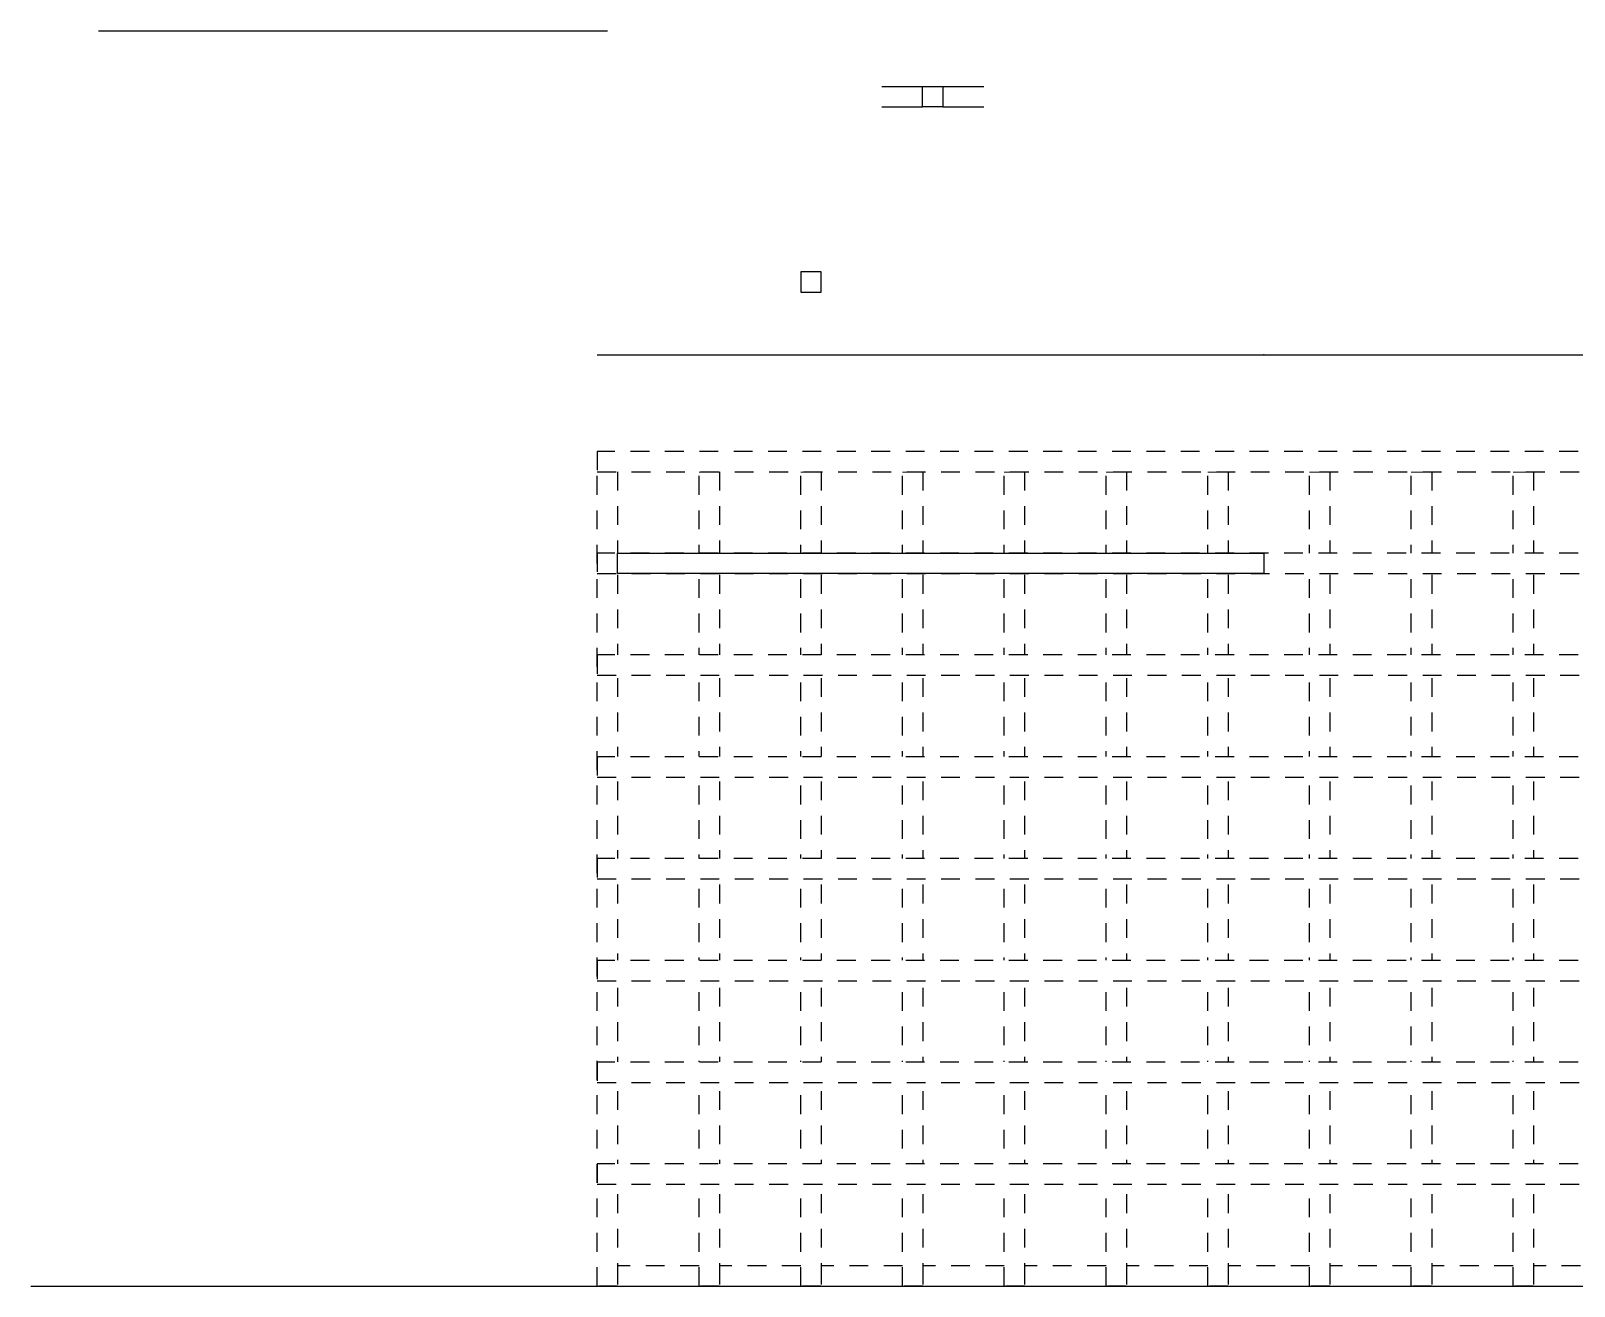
# Model space of a CAD drawing. Header units: millimetres. Extents: x -244126 to 368105, y -173968 to 259060.
# Drawn here: x 20020 to 23812, y 7497 to 10580 of the extents above; entities that cross this region are included whole.
import ezdxf

# ---------------------------------------------------------------- set-up
doc = ezdxf.new("R2010")
doc.units = ezdxf.units.MM
doc.header["$MEASUREMENT"] = 0
doc.linetypes.add('TA_HL_013.00000', pattern=[84.5, 46.15, -38.35])
doc.layers.add('000 - WIPEOUT', color=250, linetype='Continuous')
doc.layers.add('002 - STRUCTURAL STEEL', color=4, linetype='Continuous')

# ---------------------------------------------------------------- blocks, each defined once
blk = doc.blocks.new('*U673')
at = {"color": 0}
blk.add_wipeout([(-25, 2000), (25, 2000), (25, 0), (-25, 0)], dxfattribs=at).dxf.layer = '000 - WIPEOUT'
at = {"layer": '002 - STRUCTURAL STEEL', "color": 0, "linetype": 'ByBlock'}
blk.add_lwpolyline([(-25, 2000), (25, 2000), (25, 0), (-25, 0)], close=True, dxfattribs=at)
blk = doc.blocks.new('*U674')
at = {"color": 0}
blk.add_wipeout([(-25, 2000), (25, 2000), (25, 0), (-25, 0)], dxfattribs=at).dxf.layer = '000 - WIPEOUT'
at = {"layer": '002 - STRUCTURAL STEEL', "color": 0, "linetype": 'ByBlock'}
blk.add_lwpolyline([(-25, 2000), (25, 2000), (25, 0), (-25, 0)], close=True, dxfattribs=at)
blk = doc.blocks.new('*U675')
at = {"color": 0}
blk.add_wipeout([(-25, 200), (25, 200), (25, 0), (-25, 0)], dxfattribs=at).dxf.layer = '000 - WIPEOUT'
at = {"layer": '002 - STRUCTURAL STEEL', "color": 0, "linetype": 'ByBlock'}
blk.add_lwpolyline([(-25, 200), (25, 200), (25, 0), (-25, 0)], close=True, dxfattribs=at)
blk = doc.blocks.new('*U672')
at = {"color": 0}
blk.add_wipeout([(-25, 6550), (25, 6550), (25, 0), (-25, 0)], dxfattribs=at).dxf.layer = '000 - WIPEOUT'
at = {"layer": '002 - STRUCTURAL STEEL', "color": 0, "linetype": 'ByBlock'}
blk.add_lwpolyline([(-25, 6550), (25, 6550), (25, 0), (-25, 0)], close=True, dxfattribs=at)

msp = doc.modelspace()

# ---------------------------------------------------------------- linework, layer by layer
at = {"color": 1}
for p, q in [((20186.51286, 10580.06298), (21436.51286, 10580.06298)), ((21411.51286, 9784.25731), (27961.51286, 9784.25731))]:
    msp.add_line(p, q, dxfattribs=at)
for points in [[(22110.94151, 10443.16689), (22210.94151, 10443.16689)], [(22260.94151, 10443.16689), (22360.94151, 10443.16689)], [(22110.94151, 10393.16689), (22210.94151, 10393.16689)], [(22260.94151, 10393.16689), (22360.94151, 10393.16689)]]:
    msp.add_lwpolyline(points, dxfattribs=at)
for points in [[(22210.94151, 10443.16689), (22260.94151, 10443.16689), (22260.94151, 10393.16689), (22210.94151, 10393.16689)], [(21911.51286, 9938.65795), (21961.51286, 9938.65795), (21961.51286, 9988.65795), (21911.51286, 9988.65795)]]:
    msp.add_lwpolyline(points, close=True, dxfattribs=at)
msp.add_point((23049.01286, 9784.25731), dxfattribs=at)

# ---------------------------------------------------------------- block references
at = {"color": 1, "linetype": 'TA_HL_013.00000'}
for name, p in [('*U673', (21436.51286, 7497.38717)), ('*U674', (21686.51286, 7497.38717)), ('*U674', (21936.51286, 7497.38717)), ('*U674', (22186.51286, 7497.38717)), ('*U674', (22436.51286, 7497.38717)), ('*U674', (22686.51286, 7497.38717)), ('*U674', (22936.51286, 7497.38717)), ('*U674', (23186.51286, 7497.38717)), ('*U674', (23436.51286, 7497.38717)), ('*U674', (23686.51286, 7497.38717))]:
    msp.add_blockref(name, p, dxfattribs=at)

# ---------------------------------------------------------------- next in the draw order: block references
at = {"color": 1, "linetype": 'TA_HL_013.00000', "xscale": -1, "rotation": 270}
for name, p in [('*U672', (21411.51286, 9522.38717)), ('*U672', (21411.51286, 9272.38717)), ('*U672', (21411.51286, 9022.38717)), ('*U672', (21411.51286, 8772.38717)), ('*U672', (21411.51286, 8522.38717)), ('*U672', (21411.51286, 8272.38717)), ('*U672', (21411.51286, 8022.38717)), ('*U672', (21411.51286, 7772.38717)), ('*U675', (21461.51286, 7522.38717)), ('*U675', (21711.51286, 7522.38717)), ('*U675', (21961.51286, 7522.38717)), ('*U675', (22211.51286, 7522.38717)), ('*U675', (22461.51286, 7522.38717)), ('*U675', (22711.51286, 7522.38717)), ('*U675', (22961.51286, 7522.38717)), ('*U675', (23211.51286, 7522.38717)), ('*U675', (23461.51286, 7522.38717)), ('*U675', (23711.51286, 7522.38717))]:
    msp.add_blockref(name, p, dxfattribs=at)

# ---------------------------------------------------------------- next in the draw order: linework, layer by layer
at = {"color": 1}
msp.add_lwpolyline([(21461.51286, 9297.38717), (23049.01286, 9297.38717), (23049.01286, 9247.38717), (21461.51286, 9247.38717)], close=True, dxfattribs=at)
msp.add_lwpolyline([(20020.03452, 7497.38717), (29324.8279, 7497.38717)], dxfattribs=at)

doc.saveas('drawing.dxf')
